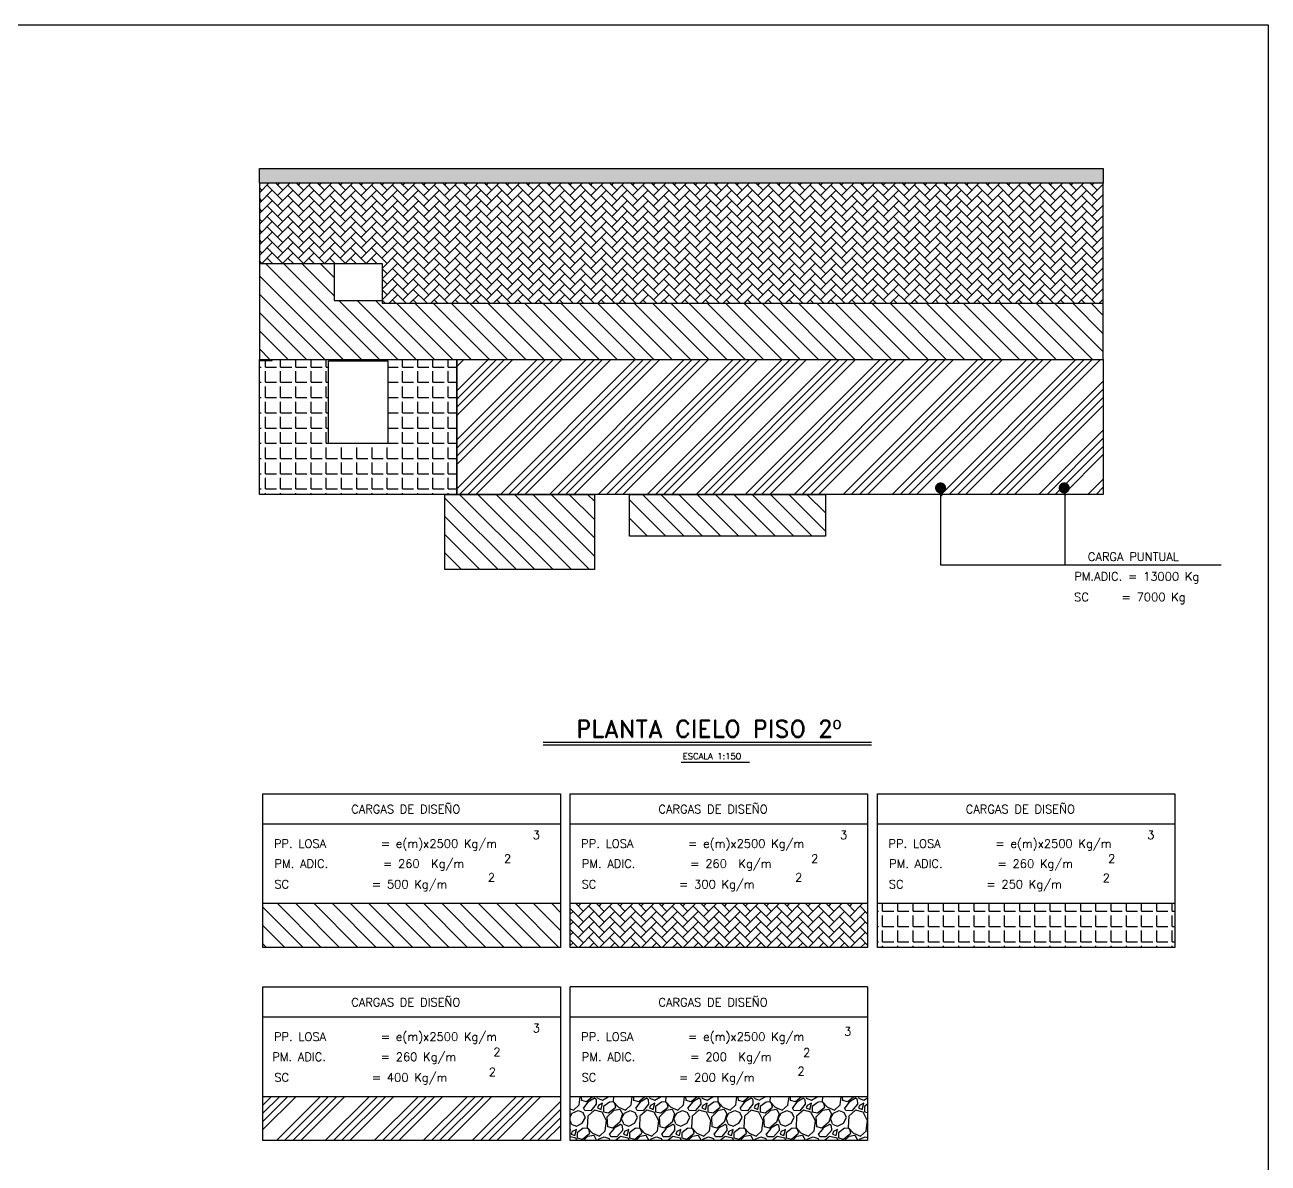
# Model space of a CAD drawing. Extents: x -2502 to 14741, y -2417 to 9756.
# Drawn here: x 8001 to 14733, y 3594 to 9756 of the extents above; entities that cross this region are included whole.
import ezdxf
from ezdxf.enums import TextEntityAlignment as Align
from ezdxf.xclip import XClip

# ---------------------------------------------------------------- set-up
doc = ezdxf.new("R2010")
doc.units = 0
doc.header["$LTSCALE"] = 60
doc.header["$MEASUREMENT"] = 0
doc.header["$XCLIPFRAME"] = 0
doc.layers.get('0').update_dxf_attribs({"linetype": 'CONTINUOUS'})
for name, color, linetype in [('2017_67-102$0$RLA-FORMATO', 7, 'CONTINUOUS'), ('HATCH CARGAS', 1, 'CONTINUOUS'), ('RLA-FORMATO', 7, 'CONTINUOUS'), ('RLA-TEXTOS2', 6, 'CONTINUOUS')]:
    doc.layers.add(name, color=color, linetype=linetype)
doc.styles.add('ROMAND', font='romand', dxfattribs={"height": 31.5})
doc.styles.add('ROMANS', font='ROMANS.shx', dxfattribs={"height": 16.87})
doc.styles.add('SIETE50', font='ROMAND.SHX', dxfattribs={"height": 31.5})
doc.dimstyles.new('ING150', dxfattribs={"dimscale": 50, "dimtxt": 16.87, "dimasz": 0.6, "dimexe": 0.2, "dimexo": 1, "dimgap": 0.2, "dimtad": 1, "dimdec": 1, "dimzin": 12, "dimdsep": 46, "dimtxsty": 'ROMANS', "dimblk1": 'TICK1', "dimblk2": 'TICK1', "dimsah": 1, "dimcen": 0.09, "dimse1": 1, "dimse2": 1, "dimclrd": 2, "dimclre": 4, "dimclrt": 3, "dimadec": 0, "dimazin": 0, "dimtfac": 1, "dimtdec": 1, "dimtix": 1, "dimtmove": 2, "dimatfit": 3, "dimldrblk": 'TICK1', "dimfxl": 1, "dimtolj": 1, "dimtzin": 12, "dimarcsym": 0})
pattern_1 = [(135, (3940.45, 4025.76), (-49.49747, -49.49747), [])]

# ---------------------------------------------------------------- blocks, each defined once
blk = doc.blocks.new('2017_67-102')
at = {"layer": '2017_67-102$0$RLA-FORMATO', "color": 6, "linetype": 'Continuous'}
for p, q in [((0, 8617.5), (0, 0)), ((0, 0), (0, 7890))]:
    blk.add_line(p, q, dxfattribs=at)
blk = doc.blocks.new('TICK1')
at = {"color": 2}
for points in [[(0, 0), (-1, 0)], [(0, 0), (1, 0)]]:
    blk.add_lwpolyline(points, dxfattribs=at)
at = {"color": 2, "const_width": 0.2}
blk.add_lwpolyline([(-0.3, -0.3), (0.3, 0.3)], dxfattribs=at)

msp = doc.modelspace()

# ---------------------------------------------------------------- hatches: boundary and pattern name
at = {"layer": 'HATCH CARGAS'}
h = msp.add_hatch(dxfattribs=at)
h.set_pattern_fill('GRAVEL', color=256, scale=200, angle=45, style=0)
h.set_pattern_definition([(273.01279, (3900.855, 4269.006), (141.421356, -2404.163056), [26.9072, -2663.8176]), (229.96974, (3902.269, 4242.136), (1555.6349186, 1838.477631), [46.1736, -4571.185]), (177.51045, (3872.57, 4206.781), (2969.848481, -141.421356), [32.5576, -3223.2065]), (312.27369, (3852.771, 4116.271), (-2687.0057685, 2969.848481), [42.0476, -4162.7116]), (337.83365, (3881.056, 4085.159), (-2404.163056, 989.949494), [41.231, -4081.8746]), (42.27369, (3919.239, 4069.602), (-2969.848481, -2687.0057685), [42.0476, -4162.7116]), (82.69424, (3950.352, 4097.887), (-424.2640687, -3252.6911935), [55.6058, -5504.9697]), (117.25533, (3957.423, 4153.041), (-2121.3203436, 4101.219331), [52.4976, -5197.2643]), (166.42957, (3933.382, 4199.71), (-2969.848481, 707.106781), [42.19, -4176.8146]), (220.23636, (3892.37, 4209.61), (1697.056275, 1414.213562), [48.1664, -2360.1525]), (267.39744, (3855.6, 4178.497), (-141.4213562, -3252.6911935), [62.2896, -6166.675]), (183.81407, (3994.193, 4254.864), (-1838.47763, -141.421356), [21.2602, -2104.769]), (216.46923, (3972.98, 4253.45), (2121.320344, 1555.634919), [40.4474, -4004.3023]), (270, (3940.45, 4229.41), (141.4214, -141.4214), [28.2842, -254.5585]), (248.1986, (3913.583, 4236.48), (424.26407, 989.949494), [15.2316, -1507.923]), (336.8014, (3907.926, 4222.337), (-565.68542, 282.84271), [21.5406, -1055.4924]), (75.96376, (3927.725, 4213.852), (141.42136, 707.10678), [34.9858, -1131.2046]), (206.56505, (3936.21, 4247.793), (424.26407, 141.42136), [25.2982, -607.1573]), (61.38954, (3825.901, 4140.313), (989.949494, 1838.477631), [35.44, -3508.569]), (115.34618, (3842.872, 4171.426), (989.949494, -2121.320344), [29.7322, -2943.4815]), (338.1986, (3907.926, 4276.078), (-989.949494, 424.26407), [30.463, -1492.6916]), (28.61046, (3936.21, 4264.764), (-1838.477631, -989.949494), [35.44, -3508.569]), (24.44395, (3913.583, 4052.632), (-989.949494, -424.26407), [34.176, -1674.6247]), (339.77514, (3944.695, 4066.774), (-2262.7417, 848.528137), [28.6356, -2834.9286]), (111.8014, (4050.76, 4136.07), (-424.26407, 989.949494), [30.463, -1492.6916]), (62.35402, (4039.448, 4164.355), (-1272.792206, -2404.163056), [33.5262, -3319.0847]), (114.44395, (3981.465, 4066.774), (424.26407, -989.949494), [17.088, -1691.7127]), (146.30993, (4042.276, 4127.585), (-707.10678, 424.26407), [10.198, -1009.606]), (210.96376, (4033.79, 4133.24), (565.68542, 282.84271), [41.231, -783.39]), (231.00901, (3998.435, 4112.029), (1272.792206, 1555.634919), [38.21, -3782.7846]), (348.69007, (3940.45, 4201.124), (-424.26407, 141.42136), [28.8444, -692.266]), (38.15723, (3968.737, 4195.467), (2687.0057685, 2121.3203436), [50.3588, -4985.5125]), (105.9454, (4008.335, 4226.58), (424.26407, -1555.63492), [20.5912, -2038.5348]), (135, (4002.68, 4246.38), (-282.8427, 3e-14), [12, -188]), (165.25644, (3991.364, 4113.443), (1555.634919, -424.264069), [27.7848, -2750.704]), (93.01279, (3964.494, 4120.514), (-141.421356, 2404.163056), [53.8144, -2636.9104]), (45, (3961.67, 4174.25), (3e-14, 282.8427), [52, -148]), (10.30485, (3998.435, 4211.024), (2404.163056, 424.264069), [31.6228, -3130.655]), (299.0546, (4029.548, 4216.68), (424.26407, -707.10678), [29.1204, -1426.9016]), (252.645975, (4043.69, 4191.225), (-1272.792206, -4101.219331), [47.413, -4693.8948]), (220.42608, (4029.548, 4145.97), (-1979.8989873, -1697.056275), [50.1598, -4965.8147])])
h.paths.add_polyline_path([(13840.6, 8978.8), (9270.6, 8978.8), (9270.6, 8898.9), (13840.6, 8898.8)])
h = msp.add_hatch(dxfattribs=at)
h.set_pattern_fill('AR-HBONE', color=256, scale=9.996, style=0)
h.set_pattern_definition([(45, (3940.453, 4025.76), (4e-15, 56.54592), [119.952, -39.984]), (135, (3968.726, 4054.035), (4e-15, 56.54592), [119.952, -39.984])])
h.paths.add_polyline_path([(13840.6, 8898.8), (9270.6, 8898.8), (9270.6, 8463.8), (9935.6, 8463.8), (9935.6, 8248.8), (13840.6, 8248.8)])
h = msp.add_hatch(dxfattribs=at)
h.set_pattern_fill('_USER', color=256, scale=70, angle=135, style=0, pattern_type=0)
h.set_pattern_definition(pattern_1)
h.paths.add_polyline_path([(13840.6, 8248.8), (9935.6, 8248.8), (9935.6, 8263.8), (9675.6, 8263.8), (9675.6, 8463.8), (9270.6, 8463.8), (9270.6, 7943.9), (10340.6, 7943.9), (13840.6, 7943.9)])
h = msp.add_hatch(dxfattribs=at)
h.set_pattern_fill('ANGLE', color=256, scale=300, style=0)
h.set_pattern_definition([(0, (3940.45, 4025.76), (0, 82.5), [60, -22.5]), (90, (3940.45, 4025.76), (-82.5, 5e-15), [60, -22.5])])
h.paths.add_polyline_path([(10340.6, 7943.9), (9340.6, 7943.9), (9340.6, 7938.9), (9270.6, 7938.9), (9270.6, 7213.8), (10340.6, 7213.8)])
h.paths.add_polyline_path([(9965.6, 7489.3), (9645.6, 7489.3), (9645.6, 7937.2), (9965.6, 7937.2)], flags=16)
h = msp.add_hatch(dxfattribs=at)
h.set_pattern_fill('ANSI34', color=256, scale=250, style=0)
h.set_pattern_definition([(45, (3940.45, 4025.76), (-132.5825, 132.5825), []), (45, (3984.65, 4025.76), (-132.5825, 132.5825), []), (45, (4028.84, 4025.76), (-132.5825, 132.5825), []), (45, (4073.04, 4025.76), (-132.5825, 132.5825), [])])
h.paths.add_polyline_path([(13840.6, 7943.9), (10340.6, 7943.9), (10340.6, 7213.8), (13840.6, 7213.8)])
h = msp.add_hatch(dxfattribs=at)
h.set_pattern_fill('_USER', color=256, scale=70, angle=135, style=0, pattern_type=0)
h.set_pattern_definition(pattern_1)
h.paths.add_polyline_path([(11084.6, 7213.8), (10340.6, 7213.8), (10275.6, 7213.8), (10275.6, 6806.8), (11084.6, 6806.8)])
h = msp.add_hatch(dxfattribs=at)
h.set_pattern_fill('_USER', color=256, scale=70, angle=135, style=0, pattern_type=0)
h.set_pattern_definition(pattern_1)
h.paths.add_polyline_path([(12335.6, 7213.8), (11275.6, 7213.8), (11275.6, 6987.9), (12335.6, 6987.9)])
h = msp.add_hatch(dxfattribs=at)
h.set_pattern_fill('_USER', color=256, scale=70, angle=135, style=0, pattern_type=0)
h.set_pattern_definition([(135, (14730.166, 6665.79), (-49.4975, -49.4975), [])])
h.paths.add_polyline_path([(9289.4, 4998.6), (9289.4, 4761.4), (10900.7, 4761.4), (10900.7, 4998.6)])
h = msp.add_hatch(dxfattribs=at)
h.set_pattern_fill('AR-HBONE', color=256, scale=9.996, style=0)
h.set_pattern_definition([(45, (10205.59, -1178.465), (4e-15, 56.54592), [119.952, -39.984]), (135, (10233.86, -1150.192), (4e-15, 56.54592), [119.952, -39.984])])
h.paths.add_polyline_path([(10953.4, 4998.6), (10953.4, 4761.4), (12564.7, 4761.4), (12564.7, 4998.6)])
h = msp.add_hatch(dxfattribs=at)
h.set_pattern_fill('ANGLE', color=256, scale=300, style=0)
h.set_pattern_definition([(0, (13388.32, 8092.63), (0, 82.5), [60, -22.5]), (90, (13388.32, 8092.63), (-82.5, 5e-15), [60, -22.5])])
h.paths.add_polyline_path([(12617.4, 4998.6), (12617.4, 4761.4), (14228.7, 4761.4), (14228.7, 4998.6)])
h = msp.add_hatch(dxfattribs=at)
h.set_pattern_fill('ANSI34', color=256, scale=250, style=0)
h.set_pattern_definition([(45, (2663.71, 10275.24), (-132.5825, 132.5825), []), (45, (2707.9, 10275.24), (-132.5825, 132.5825), []), (45, (2752.1, 10275.24), (-132.5825, 132.5825), []), (45, (2796.3, 10275.24), (-132.5825, 132.5825), [])])
h.paths.add_polyline_path([(9289.4, 3953), (9289.4, 3715.8), (10900.7, 3715.8), (10900.7, 3953)])
h = msp.add_hatch(dxfattribs=at)
h.set_pattern_fill('GRAVEL', color=256, scale=200, angle=45, style=0)
h.set_pattern_definition([(273.01279, (7274.135, 13413.339), (141.421356, -2404.163056), [26.9072, -2663.8176]), (229.96974, (7275.5494, 13386.469), (1555.6349186, 1838.477631), [46.1736, -4571.185]), (177.51045, (7245.851, 13351.113), (2969.848481, -141.421356), [32.5576, -3223.2065]), (312.27369, (7226.052, 13260.604), (-2687.0057685, 2969.848481), [42.0476, -4162.7116]), (337.83365, (7254.336, 13229.491), (-2404.163056, 989.949494), [41.231, -4081.8746]), (42.27369, (7292.52, 13213.935), (-2969.848481, -2687.0057685), [42.0476, -4162.7116]), (82.69424, (7323.633, 13242.219), (-424.2640687, -3252.6911935), [55.6058, -5504.9697]), (117.25533, (7330.704, 13297.373), (-2121.3203436, 4101.219331), [52.4976, -5197.2643]), (166.42957, (7306.662, 13344.042), (-2969.848481, 707.106781), [42.19, -4176.8146]), (220.23636, (7265.65, 13353.942), (1697.056275, 1414.213562), [48.1664, -2360.1525]), (267.39744, (7228.8804, 13322.829), (-141.4213562, -3252.6911935), [62.2896, -6166.675]), (183.81407, (7367.473, 13399.197), (-1838.47763, -141.421356), [21.2602, -2104.769]), (216.46923, (7346.26, 13397.783), (2121.320344, 1555.634919), [40.4474, -4004.3023]), (270, (7313.73, 13373.74), (141.4214, -141.4214), [28.2842, -254.5585]), (248.1986, (7286.863, 13380.812), (424.26407, 989.949494), [15.2316, -1507.923]), (336.8014, (7281.206, 13366.67), (-565.68542, 282.84271), [21.5406, -1055.4924]), (75.96376, (7301.005, 13358.185), (141.42136, 707.10678), [34.9858, -1131.2046]), (206.56505, (7309.49, 13392.126), (424.26407, 141.42136), [25.2982, -607.1573]), (61.38954, (7199.182, 13284.645), (989.949494, 1838.477631), [35.44, -3508.569]), (115.34618, (7216.152, 13315.758), (989.949494, -2121.320344), [29.7322, -2943.4815]), (338.1986, (7281.206, 13420.41), (-989.949494, 424.26407), [30.463, -1492.6916]), (28.61046, (7309.491, 13409.096), (-1838.477631, -989.949494), [35.44, -3508.569]), (24.44395, (7286.863, 13196.964), (-989.949494, -424.26407), [34.176, -1674.6247]), (339.77514, (7317.976, 13211.106), (-2262.7417, 848.528137), [28.6356, -2834.9286]), (111.8014, (7424.042, 13280.403), (-424.26407, 989.949494), [30.463, -1492.6916]), (62.35402, (7412.728, 13308.687), (-1272.792206, -2404.163056), [33.5262, -3319.0847]), (114.44395, (7354.745, 13211.106), (424.26407, -989.949494), [17.088, -1691.7127]), (146.30993, (7415.557, 13271.918), (-707.10678, 424.26407), [10.198, -1009.606]), (210.96376, (7407.07, 13277.574), (565.68542, 282.84271), [41.231, -783.39]), (231.00901, (7371.716, 13256.361), (1272.792206, 1555.634919), [38.21, -3782.7846]), (348.69007, (7313.733, 13345.457), (-424.26407, 141.42136), [28.8444, -692.266]), (38.15723, (7342.0175, 13339.8), (2687.0057685, 2121.3203436), [50.3588, -4985.5125]), (105.9454, (7381.615, 13370.912), (424.26407, -1555.63492), [20.5912, -2038.5348]), (135, (7375.96, 13390.71), (-282.8427, 3e-14), [12, -188]), (165.25644, (7364.645, 13257.775), (1555.634919, -424.264069), [27.7848, -2750.704]), (93.01279, (7337.775, 13264.846), (-141.421356, 2404.163056), [53.8144, -2636.9104]), (45, (7334.95, 13318.59), (3e-14, 282.8427), [52, -148]), (10.30485, (7371.716, 13355.356), (2404.163056, 424.264069), [31.6228, -3130.655]), (299.0546, (7402.83, 13361.013), (424.26407, -707.10678), [29.1204, -1426.9016]), (252.645975, (7416.971, 13335.557), (-1272.792206, -4101.219331), [47.413, -4693.8948]), (220.42608, (7402.829, 13290.302), (-1979.8989873, -1697.056275), [50.1598, -4965.8147])])
h.paths.add_polyline_path([(10953.4, 3953), (10953.4, 3715.8), (12564.7, 3715.8), (12564.7, 3953)])

# ---------------------------------------------------------------- linework, layer by layer
at = {"const_width": 30}
for points in [[(12944.6, 7248.9, 1), (12974.6, 7248.9, 1)], [(13614.1, 7248.8, 1), (13644.1, 7248.8, 1)]]:
    msp.add_lwpolyline(points, format="xyb", close=True, dxfattribs=at)
at = {"layer": 'HATCH CARGAS', "color": 3}
for p, q in [((9289.4, 4761.4), (9289.4, 5593.5)), ((9289.4, 5593.5), (10900.7, 5593.5)), ((10900.7, 5593.5), (10900.7, 4761.4)), ((10953.4, 4761.4), (10953.4, 5593.5)), ((10953.4, 5593.5), (12564.7, 5593.5)), ((12564.7, 5593.5), (12564.7, 4761.4)), ((12617.4, 4761.4), (12617.4, 5593.5)), ((12617.4, 5593.5), (14228.7, 5593.5)), ((14228.7, 5593.5), (14228.7, 4761.4)), ((10900.7, 5429.1), (9289.4, 5429.1)), ((12564.7, 5429.1), (10953.4, 5429.1)), ((14228.7, 5429.1), (12617.4, 5429.1)), ((10900.7, 4998.6), (9289.4, 4998.6)), ((12564.7, 4998.6), (10953.4, 4998.6)), ((14228.7, 4998.6), (12617.4, 4998.6)), ((10900.7, 4761.4), (9289.4, 4761.4)), ((12564.7, 4761.4), (10953.4, 4761.4)), ((14228.7, 4761.4), (12617.4, 4761.4)), ((9289.4, 3715.8), (9289.4, 4547.9)), ((9289.4, 4547.9), (10900.7, 4547.9)), ((10900.7, 4547.9), (10900.7, 3715.8)), ((10953.4, 3715.8), (10953.4, 4547.9)), ((12564.7, 4547.9), (10953.4, 4547.9)), ((12564.7, 4547.9), (12564.7, 3715.8)), ((10900.7, 4383.4), (9289.4, 4383.4)), ((12564.7, 4383.4), (10953.4, 4383.4)), ((10900.7, 3953), (9289.4, 3953)), ((12564.7, 3953), (10953.4, 3953)), ((10900.7, 3715.8), (9289.4, 3715.8)), ((12564.7, 3715.8), (10953.4, 3715.8))]:
    msp.add_line(p, q, dxfattribs=at)
at = {"layer": 'HATCH CARGAS'}
for points in [[(9270.6, 8978.8), (13840.6, 8978.8), (13840.6, 8898.8), (9270.6, 8898.8)], [(9270.6, 8898.9), (9270.6, 8463.8), (9935.6, 8463.8), (9935.6, 8248.8), (13840.6, 8248.8), (13840.6, 8898.8)], [(9270.6, 7943.9), (10340.6, 7943.9), (10340.6, 7213.8), (9270.6, 7213.8)], [(9645.6, 7937.2), (9965.6, 7937.2), (9965.6, 7489.3), (9645.6, 7489.3)], [(10340.6, 7943.9), (13840.6, 7943.9), (13840.6, 7213.8), (10340.6, 7213.8)], [(10275.6, 7213.8), (11084.6, 7213.8), (11084.6, 6806.8), (10275.6, 6806.8)], [(11275.6, 7213.8), (12335.6, 7213.8), (12335.6, 6987.9), (11275.6, 6987.9)]]:
    msp.add_lwpolyline(points, close=True, dxfattribs=at)
for points in [[(9270.6, 8463.8), (9270.6, 7938.9), (9340.6, 7938.9), (9340.6, 7943.9), (13840.6, 7943.9), (13840.6, 8248.8)], [(9675.6, 8463.8), (9675.6, 8263.8), (9935.6, 8263.8)]]:
    msp.add_lwpolyline(points, dxfattribs=at)
at = {"layer": 'RLA-FORMATO', "color": 6, "linetype": 'Continuous'}
for p, q in [((-2501.5, 9755.7), (14733.5, 9755.7)), ((14733.5, 9755.7), (14733.5, -2409.3))]:
    msp.add_line(p, q, dxfattribs=at)
at = {"layer": 'RLA-TEXTOS2', "color": 6}
for p, q in [((10808, 5872.5), (12585, 5872.5)), ((10808, 5857.5), (12585, 5857.5))]:
    msp.add_line(p, q, dxfattribs=at)
at = {"layer": 'RLA-TEXTOS2', "color": 3}
msp.add_line((11555, 5765.2), (11924.9, 5765.2), dxfattribs=at)

# ---------------------------------------------------------------- block references
ref = msp.add_blockref('2017_67-102', (8412.4, 978.9))
XClip(ref).set_block_clipping_path([(-3687.0188045871, -2187.7762680597), (2000.0933418176, 1123.9194592869)])

# ---------------------------------------------------------------- texts
at = {"layer": 'HATCH CARGAS', "color": 7, "style": 'ROMAND'}
for s, p in [('CARGA PUNTUAL', (14003.9, 6853.9)), ('CARGAS DE DISEÑO', (10063.4, 5487.5)), ('CARGAS DE DISEÑO', (11727.4, 5487.5)), ('CARGAS DE DISEÑO', (13391.4, 5487.5)), ('CARGAS DE DISEÑO', (10063.4, 4441.9)), ('CARGAS DE DISEÑO', (11727.4, 4441.9))]:
    msp.add_text(s, height=45.5, dxfattribs=at).set_placement(p, align=Align.CENTER)
for s, p in [('PM.ADIC. = 13000 Kg', (13683.9, 6747.3)), ('SC     = 7000 Kg', (13683, 6635.8)), ('3', (10750.6, 5347.6)), ('3', (12414.7, 5347.6)), ('3', (14078.7, 5347.6)), ('PP. LOSA        = e(m)x2500 Kg/m', (9349.2, 5301.2)), ('PP. LOSA        = e(m)x2500 Kg/m', (11013.2, 5301.2)), ('PP. LOSA        = e(m)x2500 Kg/m', (12677.2, 5301.2)), ('2', (10594.9, 5219.1)), ('2', (12258.9, 5219.1)), ('2', (13866.8, 5219.1)), ('PM. ADIC.        = 260  Kg/m', (9352.4, 5192.4)), ('PM. ADIC.        = 260  Kg/m', (11016.4, 5192.4)), ('PM. ADIC.        = 260 Kg/m', (12680.4, 5192.4)), ('SC             = 500 Kg/m', (9351.5, 5080.9)), ('2', (10508.1, 5117.9)), ('SC             = 300 Kg/m', (11015.5, 5080.9)), ('2', (12172.1, 5117.9)), ('SC             = 250 Kg/m', (12679.5, 5080.9)), ('2', (13837.2, 5114.9)), ('PP. LOSA        = e(m)x2500 Kg/m', (9349.2, 4255.6)), ('3', (10750.6, 4301.9)), ('PP. LOSA        = e(m)x2500 Kg/m', (11013.2, 4255.6)), ('3', (12437, 4284.3)), ('PM. ADIC.        = 260 Kg/m', (9340.3, 4146.7)), ('2', (10537.3, 4173.5)), ('PM. ADIC.        = 200  Kg/m', (11016.4, 4146.7)), ('2', (12214.8, 4170.2)), ('2', (10513.2, 4064.8)), ('2', (12184.3, 4069)), ('SC             = 400 Kg/m', (9351.5, 4035.3)), ('SC             = 200 Kg/m', (11015.5, 4035.3))]:
    msp.add_text(s, height=45.5, dxfattribs=at).set_placement(p)
at = {"layer": 'RLA-TEXTOS2', "color": 6, "style": 'SIETE50'}
msp.add_text('PLANTA CIELO PISO 2º', height=94.5, dxfattribs=at).set_placement((11704.2, 5898.2), align=Align.CENTER)
at = {"layer": 'RLA-TEXTOS2', "color": 3, "style": 'ROMANS'}
msp.add_text('ESCALA 1:150', height=33.75, dxfattribs=at).set_placement((11562.8, 5780))

# ---------------------------------------------------------------- leaders
for points in [[(12959.6, 7213.8), (12959.6, 6832.3), (14479.1, 6832.3)], [(13631.9, 7218.9), (13631.9, 6832.3), (14479.1, 6832.3)]]:
    msp.add_leader(points, dimstyle='ING150', override={"dimgap": 0.2, "dimtad": 0, "dimclrd": 1, "dimfxl": 0.2})

doc.saveas('drawing.dxf')
